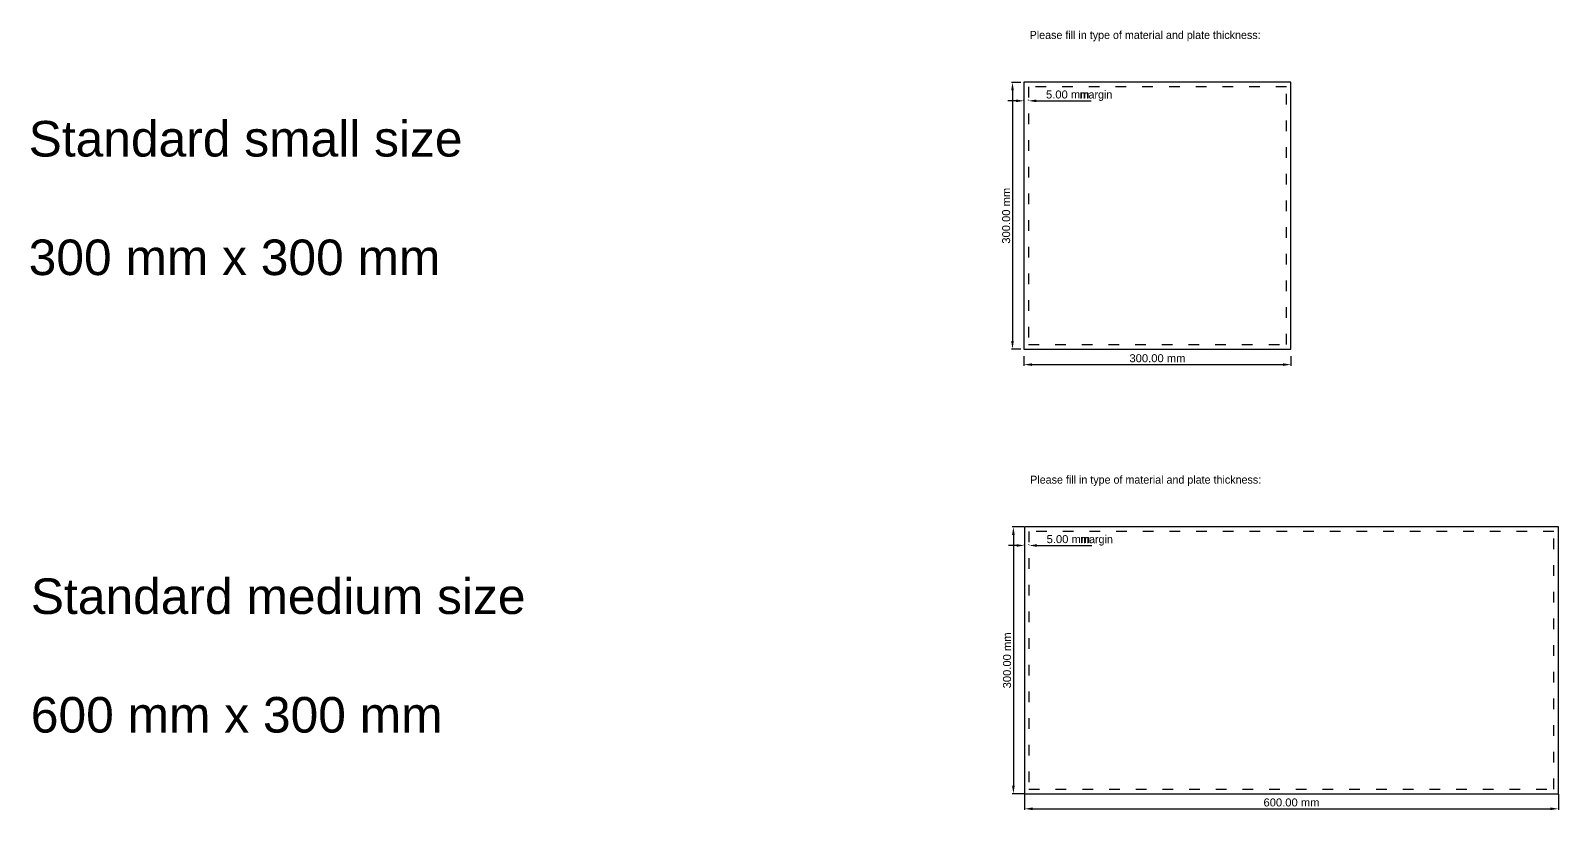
# Model space of a CAD drawing. Header units: millimetres. Extents: x 1134 to 5129, y -2137 to 2987.
# Drawn here: x 3123 to 4840, y 477 to 1358 of the extents above; entities that cross this region are included whole.
import ezdxf

# ---------------------------------------------------------------- set-up
doc = ezdxf.new("R2010")
doc.units = ezdxf.units.MM
doc.linetypes.add('ACAD_ISO03W100', pattern=[30, 12, -18])
doc.layers.add('layout', color=3, linetype='Continuous', true_color=0x00ff00)
doc.styles.add('ARIAL', font='arial.ttf')
doc.dimstyles.new('ARIAL', dxfattribs={"dimtxt": 9, "dimasz": 9, "dimexe": 1.25, "dimexo": 0.625, "dimgap": 2.5, "dimtad": 1, "dimtoh": 1, "dimzin": 1, "dimdsep": 46, "dimtxsty": 'ARIAL', "dimcen": 2.5, "dimadec": 0, "dimazin": 0, "dimtfac": 1, "dimtdec": 4, "dimtix": 1, "dimtofl": 0, "dimtmove": 1, "dimatfit": 3, "dimfxl": 1, "dimtolj": 1, "dimtzin": 1, "dimarcsym": 0})

# ---------------------------------------------------------------- blocks, each defined once
blk = doc.blocks.new('*D25')
at = {"layer": 'Defpoints', "color": 0, "transparency": 16777216}
for p in [(4240, 500), (4840, 500), (4840, 483.1)]:
    blk.add_point(p, dxfattribs=at)
at = {"layer": 'layout', "color": 0, "lineweight": -2, "transparency": 16777216}
for p, q in [((4240, 499.4), (4240, 481.8)), ((4840, 499.4), (4840, 481.8)), ((4249, 483.1), (4831, 483.1))]:
    blk.add_line(p, q, dxfattribs=at)
at = {"layer": 'layout', "color": 0, "transparency": 16777216}
for points in [[(4249, 484.6), (4249, 481.6), (4240, 483.1)], [(4831, 481.6), (4831, 484.6), (4840, 483.1)]]:
    blk.add_solid(points, dxfattribs=at)
at = {"layer": 'layout', "color": 0, "transparency": 16777216, "insert": (4540, 490.2), "char_height": 9, "attachment_point": 5, "style": 'ARIAL'}
blk.add_mtext('\\A1;600.00 mm', dxfattribs=at)
blk = doc.blocks.new('*D26')
at = {"layer": 'Defpoints', "color": 0, "transparency": 16777216}
for p in [(4240, 800), (4227.5, 500), (4240, 500)]:
    blk.add_point(p, dxfattribs=at)
at = {"layer": 'layout', "color": 0, "lineweight": -2, "transparency": 16777216}
for p, q in [((4239.4, 800), (4226.3, 800)), ((4227.5, 791), (4227.5, 509)), ((4239.4, 500), (4226.3, 500))]:
    blk.add_line(p, q, dxfattribs=at)
at = {"layer": 'layout', "color": 0, "transparency": 16777216}
for points in [[(4229, 791), (4226, 791), (4227.5, 800)], [(4226, 509), (4229, 509), (4227.5, 500)]]:
    blk.add_solid(points, dxfattribs=at)
at = {"layer": 'layout', "color": 0, "transparency": 16777216, "insert": (4220.4, 650), "char_height": 9, "attachment_point": 5, "rotation": 90, "style": 'ARIAL'}
blk.add_mtext('\\A1;300.00 mm', dxfattribs=at)
blk = doc.blocks.new('*D27')
at = {"layer": 'Defpoints', "color": 0, "transparency": 16777216}
for p in [(4239.4, 992.6), (4539.4, 992.6), (4539.4, 982.6)]:
    blk.add_point(p, dxfattribs=at)
at = {"layer": 'layout', "color": 0, "lineweight": -2, "transparency": 16777216}
for p, q in [((4239.4, 992), (4239.4, 981.4)), ((4248.4, 982.6), (4530.4, 982.6)), ((4539.4, 992), (4539.4, 981.4))]:
    blk.add_line(p, q, dxfattribs=at)
at = {"layer": 'layout', "color": 0, "transparency": 16777216}
for points in [[(4248.4, 984.1), (4248.4, 981.1), (4239.4, 982.6)], [(4530.4, 981.1), (4530.4, 984.1), (4539.4, 982.6)]]:
    blk.add_solid(points, dxfattribs=at)
at = {"layer": 'layout', "color": 0, "transparency": 16777216, "insert": (4389.4, 989.7), "char_height": 9, "attachment_point": 5, "style": 'ARIAL'}
blk.add_mtext('\\A1;300.00 mm', dxfattribs=at)
blk = doc.blocks.new('*D28')
at = {"layer": 'Defpoints', "color": 0, "transparency": 16777216}
for p in [(4236.5, 1300), (4226.5, 1000), (4236.5, 1000)]:
    blk.add_point(p, dxfattribs=at)
at = {"layer": 'layout', "color": 0, "lineweight": -2, "transparency": 16777216}
for p, q in [((4235.8, 1300), (4225.2, 1300)), ((4226.5, 1291), (4226.5, 1009)), ((4235.8, 1000), (4225.2, 1000))]:
    blk.add_line(p, q, dxfattribs=at)
at = {"layer": 'layout', "color": 0, "transparency": 16777216}
for points in [[(4228, 1291), (4225, 1291), (4226.5, 1300)], [(4225, 1009), (4228, 1009), (4226.5, 1000)]]:
    blk.add_solid(points, dxfattribs=at)
at = {"layer": 'layout', "color": 0, "transparency": 16777216, "insert": (4219.4, 1150), "char_height": 9, "attachment_point": 5, "rotation": 90, "style": 'ARIAL'}
blk.add_mtext('\\A1;300.00 mm', dxfattribs=at)
blk = doc.blocks.new('*D29')
at = {"layer": 'Defpoints', "color": 0, "transparency": 16777216}
for p in [(4240, 779.1), (4245, 779.2), (4245, 779.1)]:
    blk.add_point(p, dxfattribs=at)
at = {"layer": 'layout', "color": 0, "lineweight": -2, "transparency": 16777216}
for p, q in [((4231, 779.2), (4222, 779.2)), ((4240, 779.8), (4240, 780.4)), ((4245, 779.8), (4245, 780.4)), ((4254, 779.2), (4315.5, 779.2))]:
    blk.add_line(p, q, dxfattribs=at)
at = {"layer": 'layout', "color": 0, "transparency": 16777216}
for points in [[(4231, 777.7), (4231, 780.7), (4240, 779.2)], [(4254, 780.7), (4254, 777.7), (4245, 779.2)]]:
    blk.add_solid(points, dxfattribs=at)
at = {"layer": 'layout', "color": 0, "transparency": 16777216, "insert": (4289.3, 786.3), "char_height": 9, "attachment_point": 5, "style": 'ARIAL'}
blk.add_mtext('\\A1;5.00 mm', dxfattribs=at)
blk = doc.blocks.new('*D30')
at = {"layer": 'Defpoints', "color": 0, "transparency": 16777216}
for p in [(4240, 779.1), (4245, 779.2), (4245, 779.1)]:
    blk.add_point(p, dxfattribs=at)
at = {"layer": 'layout', "color": 0, "lineweight": -2, "transparency": 16777216}
for p, q in [((4231, 779.2), (4222, 779.2)), ((4240, 779.8), (4240, 780.4)), ((4245, 779.8), (4245, 780.4)), ((4254, 779.2), (4315.5, 779.2))]:
    blk.add_line(p, q, dxfattribs=at)
at = {"layer": 'layout', "color": 0, "transparency": 16777216}
for points in [[(4231, 777.7), (4231, 780.7), (4240, 779.2)], [(4254, 780.7), (4254, 777.7), (4245, 779.2)]]:
    blk.add_solid(points, dxfattribs=at)
at = {"layer": 'layout', "color": 0, "transparency": 16777216, "insert": (4289.3, 786.3), "char_height": 9, "attachment_point": 5, "style": 'ARIAL'}
blk.add_mtext('\\A1;5.00 mm', dxfattribs=at)
blk = doc.blocks.new('*D31')
at = {"layer": 'Defpoints', "color": 0, "transparency": 16777216}
for p in [(4239.4, 1279.1), (4244.4, 1279.2), (4244.4, 1279.1)]:
    blk.add_point(p, dxfattribs=at)
at = {"layer": 'layout', "color": 0, "lineweight": -2, "transparency": 16777216}
for p, q in [((4230.4, 1279.2), (4221.4, 1279.2)), ((4239.4, 1279.8), (4239.4, 1280.4)), ((4244.4, 1279.8), (4244.4, 1280.4)), ((4253.4, 1279.2), (4314.9, 1279.2))]:
    blk.add_line(p, q, dxfattribs=at)
at = {"layer": 'layout', "color": 0, "transparency": 16777216}
for points in [[(4230.4, 1277.7), (4230.4, 1280.7), (4239.4, 1279.2)], [(4253.4, 1280.7), (4253.4, 1277.7), (4244.4, 1279.2)]]:
    blk.add_solid(points, dxfattribs=at)
at = {"layer": 'layout', "color": 0, "transparency": 16777216, "insert": (4288.6, 1286.3), "char_height": 9, "attachment_point": 5, "style": 'ARIAL'}
blk.add_mtext('\\A1;5.00 mm', dxfattribs=at)
blk = doc.blocks.new('*D32')
at = {"layer": 'Defpoints', "color": 0, "transparency": 16777216}
for p in [(4239.4, 1279.1), (4244.4, 1279.2), (4244.4, 1279.1)]:
    blk.add_point(p, dxfattribs=at)
at = {"layer": 'layout', "color": 0, "lineweight": -2, "transparency": 16777216}
for p, q in [((4230.4, 1279.2), (4221.4, 1279.2)), ((4239.4, 1279.8), (4239.4, 1280.4)), ((4244.4, 1279.8), (4244.4, 1280.4)), ((4253.4, 1279.2), (4314.9, 1279.2))]:
    blk.add_line(p, q, dxfattribs=at)
at = {"layer": 'layout', "color": 0, "transparency": 16777216}
for points in [[(4230.4, 1277.7), (4230.4, 1280.7), (4239.4, 1279.2)], [(4253.4, 1280.7), (4253.4, 1277.7), (4244.4, 1279.2)]]:
    blk.add_solid(points, dxfattribs=at)
at = {"layer": 'layout', "color": 0, "transparency": 16777216, "insert": (4288.6, 1286.3), "char_height": 9, "attachment_point": 5, "style": 'ARIAL'}
blk.add_mtext('\\A1;5.00 mm', dxfattribs=at)

msp = doc.modelspace()

# ---------------------------------------------------------------- linework, layer by layer
at = {"layer": 'layout'}
for points in [[(4239.369, 1000.023), (4539.369, 1000.023), (4539.369, 1300.023), (4239.369, 1300.023)], [(4239.994, 500.023), (4839.994, 500.023), (4839.994, 800.023), (4239.994, 800.023)]]:
    msp.add_lwpolyline(points, close=True, dxfattribs=at)
at = {"layer": 'layout', "linetype": 'ACAD_ISO03W100'}
for points in [[(4244.369, 1005.023), (4534.369, 1005.023), (4534.369, 1295.023), (4244.369, 1295.023)], [(4244.994, 505.023), (4834.994, 505.023), (4834.994, 795.023), (4244.994, 795.023)]]:
    msp.add_lwpolyline(points, close=True, dxfattribs=at)

# ---------------------------------------------------------------- texts
at = {"layer": 'layout', "attachment_point": 1}
for s, insert, char_height, width in [('Please fill in type of material and plate thickness:', (4245.762, 1357.777), 9, 555.16304), ('margin', (4301.873, 1290.817), 9, 92.73913), ('{\\fArial;Standard small size}\\P\\P{\\fArial;300 mm x 300 mm}', (3120.941, 1256.592), 40, 1045.65217), ('Please fill in type of material and plate thickness:', (4246.387, 857.754), 9, 555.16304), ('margin', (4302.498, 790.794), 9, 92.73913), ('{\\fArial;Standard medium size}\\P\\P{\\fArial;600 mm x 300 mm}', (3123.386, 742.178), 40, 1181.30435)]:
    msp.add_mtext(s, dxfattribs=dict(at, insert=insert, char_height=char_height, width=width))

# ---------------------------------------------------------------- dimensions: what is measured, and where the dimension line sits
at = {"layer": 'layout'}
for base, p1, p2, angle, picture, middle in [((4226.455, 1000.023), (4236.455, 1300.023), (4236.455, 1000.023), 90, '*D28', (4219.361, 1150.023)), ((4539.369, 982.647), (4239.369, 992.647), (4539.369, 992.647), 180, '*D27', (4389.369, 989.742)), ((4227.509, 500.023), (4239.994, 800.023), (4239.994, 500.023), 90, '*D26', (4220.415, 650.023)), ((4839.994, 483.07), (4239.994, 500.023), (4839.994, 500.023), 180, '*D25', (4539.994, 490.164))]:
    dim = msp.add_linear_dim(base=base, p1=p1, p2=p2, angle=angle, text='<> mm', dimstyle='ARIAL', override={"dimscale": 1, "dimtxt": 9, "dimasz": 9, "dimexe": 1.25, "dimexo": 0.625, "dimgap": 2.5, "dimtad": 1, "dimtih": 0, "dimtoh": 0, "dimdec": 2, "dimlfac": 1, "dimzin": 1, "dimtxsty": 'ARIAL', "dimsah": 0, "dimcen": 2.5, "dimazin": 1, "dimtix": 0, "dimtmove": 0, "dimtzin": 1}, dxfattribs=at)
    dim.commit()
    dim.dimension.update_dxf_attribs({"geometry": picture, "text_midpoint": middle})
for base, p1, p2, picture, middle in [((4244.369, 1279.161), (4239.369, 1279.145), (4244.369, 1279.145), '*D31', (4288.643, 1286.255)), ((4244.369, 1279.161), (4239.369, 1279.145), (4244.369, 1279.145), '*D32', (4288.643, 1286.255)), ((4244.994, 779.161), (4239.994, 779.145), (4244.994, 779.145), '*D29', (4289.268, 786.255)), ((4244.994, 779.161), (4239.994, 779.145), (4244.994, 779.145), '*D30', (4289.268, 786.255))]:
    dim = msp.add_linear_dim(base=base, p1=p1, p2=p2, text='<> mm', dimstyle='ARIAL', override={"dimscale": 1, "dimtxt": 9, "dimasz": 9, "dimexe": 1.25, "dimexo": 0.625, "dimgap": 2.5, "dimtad": 1, "dimtih": 0, "dimtoh": 0, "dimdec": 2, "dimlfac": 1, "dimzin": 1, "dimtxsty": 'ARIAL', "dimsah": 0, "dimcen": 2.5, "dimazin": 1, "dimtix": 0, "dimtmove": 0, "dimtzin": 1}, dxfattribs=at)
    dim.commit()
    dim.dimension.update_dxf_attribs({"geometry": picture, "text_midpoint": middle})

doc.saveas('drawing.dxf')
